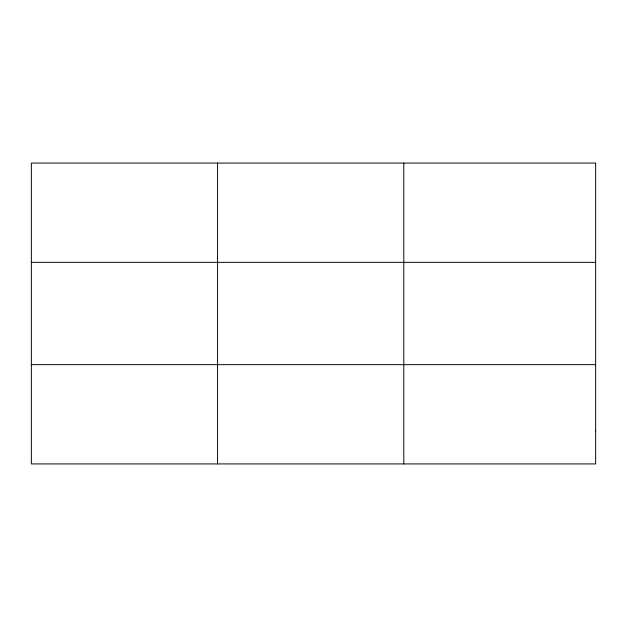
<?xml version="1.0" encoding="UTF-8"?>
<svg xmlns="http://www.w3.org/2000/svg" width="627" height="627" viewBox="0 0 627 627"><rect width="100%" height="100%" fill="white"/><g stroke="black" fill="none" stroke-linecap="round" stroke-linejoin="round"><path stroke-width="0.94" d="M217.569 163.075L217.569 463.925M403.788 163.075L403.788 463.925M31.35 262.352L595.65 262.352M31.35 364.648L595.65 364.648M595.65 430.835L595.65 463.925L31.35 463.925L31.35 163.075L595.65 163.075L595.65 430.835"/></g></svg>
